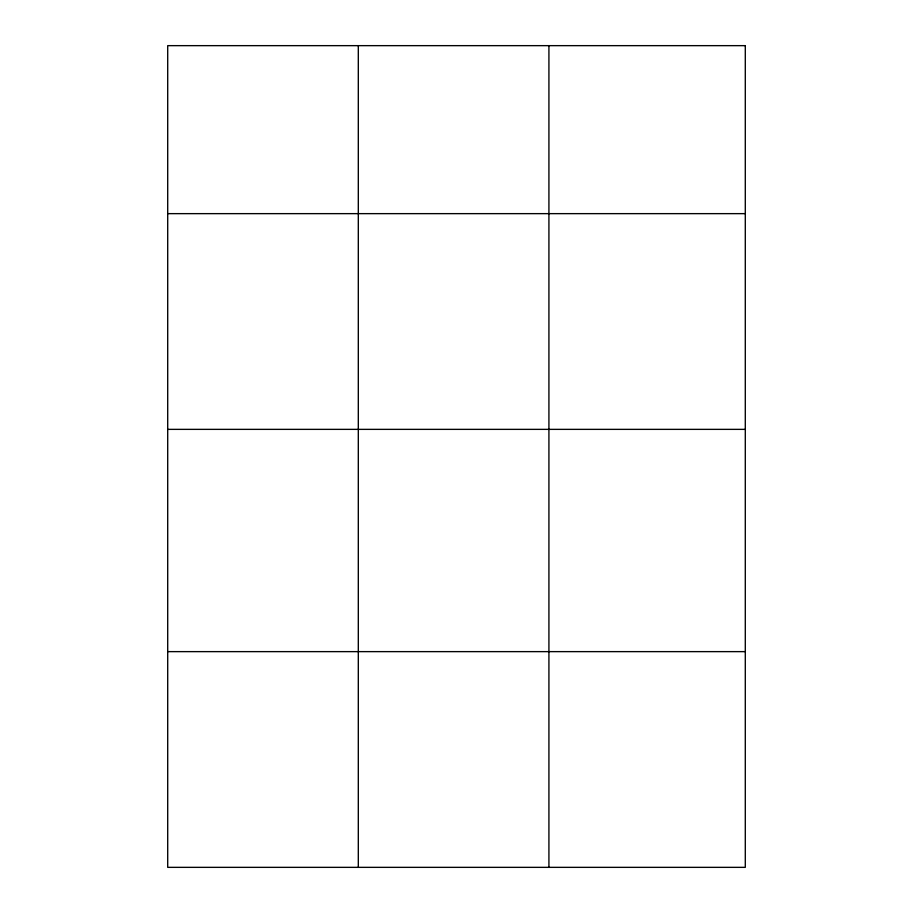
<?xml version="1.0" encoding="UTF-8"?>
<svg xmlns="http://www.w3.org/2000/svg" width="913" height="913" viewBox="0 0 913 913"><rect width="100%" height="100%" fill="white"/><g stroke="black" fill="none" stroke-linecap="round" stroke-linejoin="round"><path stroke-width="1.37" d="M167.707 213.642L745.293 213.642M167.707 429.361L745.293 429.361M167.707 651.631L745.293 651.631M548.918 45.65L548.918 867.35M358.307 45.65L358.307 867.35M745.293 45.65L167.707 45.65L167.707 867.35L745.293 867.35L745.293 45.65"/></g></svg>
